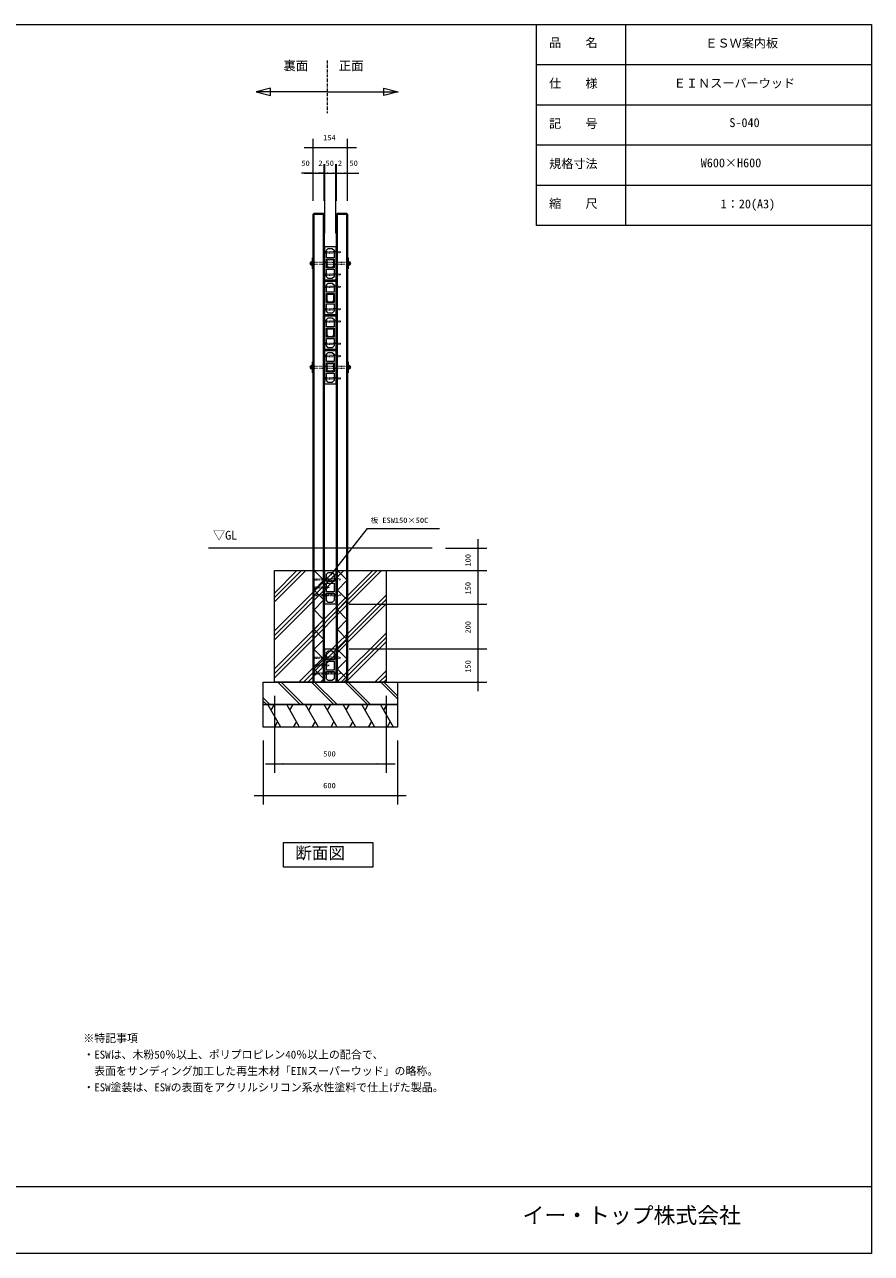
# Model space of a CAD drawing. Units: millimetres, scale not verified. Extents: x -3900 to 3900, y -2750 to 2750.
# Drawn here: x 111 to 3900, y -2750 to 2750 of the extents above; entities that cross this region are included whole.
import ezdxf
from ezdxf.enums import TextEntityAlignment as Align

# ---------------------------------------------------------------- set-up
doc = ezdxf.new("R2010")
doc.units = ezdxf.units.MM
doc.header["$LTSCALE"] = 20
doc.linetypes.add('USER5', pattern=[0.208282, 0.069427, -0.138855])
doc.linetypes.add('USER6', pattern=[1.041641, 0.625, -0.208282, 0.069427, -0.138931])
doc.layers.add('0-1_IMPORTED', color=30, linetype='Continuous', lineweight=18)
doc.styles.add('ＭＳ ゴシック', font='')
doc.styles.get('ＭＳ ゴシック').set_extended_font_data('MS Gothic')

msp = doc.modelspace()

# ---------------------------------------------------------------- linework, layer by layer
at = {"layer": '0-1_IMPORTED'}
for p, q in [((2400, 2750), (2400, 1850)), ((2800, 2750), (2800, 1850)), ((3900, 2570), (2400, 2570)), ((1465, 2449), (1147.5, 2449)), ((1465, 2449), (1782.5, 2449)), ((3900, 2390), (2400, 2390)), ((3900, 2210), (2400, 2210)), ((3900, 2030), (2400, 2030)), ((1402, 1901.13), (1452, 1901.13)), ((1407, -193.87), (1407, 1906.13)), ((1447, 1906.13), (1447, -193.87)), ((1506, 1901.13), (1556, 1901.13)), ((1511, -193.87), (1511, 1906.13)), ((1551, 1906.13), (1551, -193.87)), ((3900, 1850), (2400, 1850)), ((1452, 1756.13), (1452, 1141.13)), ((1394.7, 1688.28), (1394.7, 1673.98)), ((1395.41, 1681.13), (1398.99, 1681.13)), ((1562.59, 1681.13), (1559.01, 1681.13)), ((1563.3, 1688.28), (1563.3, 1673.98)), ((1394.7, 1223.28), (1394.7, 1208.98)), ((1395.41, 1216.13), (1398.99, 1216.13)), ((1562.59, 1216.13), (1559.01, 1216.13)), ((1563.3, 1223.28), (1563.3, 1208.98)), ((1934, 406.13), (934, 406.13)), ((1229, -3.76), (1538.89, 306.13)), ((1229, -173.47), (1708.6, 306.13)), ((1229, 16.04), (1519.09, 306.13)), ((1229, -153.67), (1688.8, 306.13)), ((1229, 35.83), (1499.29, 306.13)), ((1229, -133.87), (1669, 306.13)), ((1229, 165.94), (1369.19, 306.13)), ((1229, 185.74), (1349.39, 306.13)), ((1229, 205.54), (1329.59, 306.13)), ((1402, 303.2), (1404.93, 306.13)), ((1452, 261.62), (1407.5, 306.13)), ((1506, 303.2), (1508.93, 306.13)), ((1556, 261.62), (1511.5, 306.13)), ((1402, 214.81), (1452, 264.81)), ((1452, 173.24), (1402, 223.24)), ((1506, 214.81), (1556, 264.81)), ((1556, 173.24), (1506, 223.24)), ((1338.71, -193.87), (1729, 196.42)), ((1358.5, -193.87), (1729, 176.62)), ((1402, 126.42), (1452, 176.42)), ((1506, 126.42), (1556, 176.42)), ((1378.3, -193.87), (1729, 156.83)), ((1452, 84.85), (1402, 134.85)), ((1556, 84.85), (1506, 134.85)), ((1402, 38.03), (1452, 88.03)), ((1506, 38.03), (1556, 88.03)), ((1452, -3.54), (1402, 46.46)), ((1556, -3.54), (1506, 46.46)), ((1508.41, -193.87), (1729, 26.72)), ((1528.21, -193.87), (1729, 6.92)), ((1402, -50.36), (1452, -0.36)), ((1452, -91.93), (1402, -41.93)), ((1506, -50.36), (1556, -0.36)), ((1556, -91.93), (1506, -41.93)), ((1548.01, -193.87), (1729, -12.88)), ((1402, -138.74), (1452, -88.74)), ((1506, -138.74), (1556, -88.74)), ((1452, -180.32), (1402, -130.32)), ((1556, -180.32), (1506, -130.32)), ((1678.12, -193.87), (1729, -142.99)), ((1697.92, -193.87), (1729, -162.79)), ((1244.86, -193.87), (1344.86, -293.87)), ((1259, -193.87), (1359, -293.87)), ((1394.86, -193.87), (1494.86, -293.87)), ((1409, -193.87), (1509, -293.87)), ((1435.26, -193.87), (1452, -177.13)), ((1539.26, -193.87), (1556, -177.13)), ((1544.86, -193.87), (1644.86, -293.87)), ((1559, -193.87), (1659, -293.87)), ((1704.86, -193.87), (1779, -268.01)), ((1717.71, -193.87), (1729, -182.59)), ((1719, -193.87), (1779, -253.87)), ((1179, -263.87), (1209, -293.87)), ((1179, -278.01), (1194.86, -293.87)), ((1257.87, -393.87), (1200.13, -293.87)), ((1214.57, -318.87), (1229, -293.87)), ((1341.87, -393.87), (1284.13, -293.87)), ((1298.57, -318.87), (1313, -293.87)), ((1425.87, -393.87), (1368.13, -293.87)), ((1382.57, -318.87), (1397, -293.87)), ((1509.87, -393.87), (1452.13, -293.87)), ((1466.57, -318.87), (1481, -293.87)), ((1593.87, -393.87), (1536.13, -293.87)), ((1550.57, -318.87), (1565, -293.87)), ((1677.87, -393.87), (1620.13, -293.87)), ((1634.57, -318.87), (1649, -293.87)), ((1761.87, -393.87), (1704.13, -293.87)), ((1718.57, -318.87), (1733, -293.87)), ((1243.43, -368.87), (1229, -393.87)), ((1327.43, -368.87), (1313, -393.87)), ((1411.43, -368.87), (1397, -393.87)), ((1495.43, -368.87), (1481, -393.87)), ((1579.43, -368.87), (1565, -393.87)), ((1663.43, -368.87), (1649, -393.87)), ((1747.43, -368.87), (1733, -393.87)), ((-3900, -2450), (3900, -2450))]:
    msp.add_line(p, q, dxfattribs=at)
at = {"layer": '0-1_IMPORTED', "linetype": 'USER6'}
msp.add_line((1465, 2589), (1465, 2352.88), dxfattribs=at)
at = {"layer": '0-1_IMPORTED', "color": 1}
for p, q in [((1402, 1961.13), (1402, 2239)), ((1556, 1961.13), (1556, 2239)), ((1402, 2199), (1362, 2199)), ((1556, 2199), (1402, 2199)), ((1596, 2199), (1556, 2199)), ((1402, 1961.13), (1402, 2124.65)), ((1452, 1961.13), (1452, 2124.65)), ((1452, 1961.13), (1452, 2124.65)), ((1454, 1871.13), (1454, 2124.65)), ((1454, 1816.13), (1454, 2124.65)), ((1504, 1871.13), (1504, 2124.65)), ((1504, 1816.13), (1504, 2124.65)), ((1506, 1961.13), (1506, 2124.65)), ((1506, 1961.13), (1506, 2124.65)), ((1556, 1961.13), (1556, 2124.65)), ((1402, 2084.65), (1349.67, 2084.65)), ((1362, 2084.65), (1402, 2084.65)), ((1402, 2084.65), (1452, 2084.65)), ((1412, 2084.65), (1452, 2084.65)), ((1414, 2084.65), (1454, 2084.65)), ((1452, 2084.65), (1425.83, 2084.65)), ((1452, 2084.65), (1454, 2084.65)), ((1452, 2084.65), (1492, 2084.65)), ((1454, 2084.65), (1504, 2084.65)), ((1454, 2084.65), (1494, 2084.65)), ((1464, 2084.65), (1504, 2084.65)), ((1466, 2084.65), (1506, 2084.65)), ((1504, 2084.65), (1544, 2084.65)), ((1504, 2084.65), (1506, 2084.65)), ((1506, 2084.65), (1556, 2084.65)), ((1506, 2084.65), (1546, 2084.65)), ((1506, 2084.65), (1534.17, 2084.65)), ((1556, 2084.65), (1596, 2084.65)), ((1556, 2084.65), (1607.33, 2084.65)), ((1643.82, 494.75), (1480, 285.5)), ((1643.82, 494.75), (1968, 494.75)), ((2140, 406.13), (2140, 446.13)), ((1994, 406.13), (2180, 406.13)), ((2140, 306.13), (2140, 406.13)), ((2140, 306.13), (2140, 346.13)), ((1564, 306.13), (2180, 306.13)), ((1564, 306.13), (2180, 306.13)), ((2140, 156.13), (2140, 306.13)), ((2140, 266.13), (2140, 306.13)), ((2140, 156.13), (2140, 196.13)), ((1564, 156.13), (2180, 156.13)), ((1564, 156.13), (2180, 156.13)), ((2140, -43.87), (2140, 156.13)), ((2140, 116.13), (2140, 156.13)), ((1564, -43.87), (2180, -43.87)), ((1564, -43.87), (2180, -43.87)), ((2140, -43.87), (2140, -3.87)), ((2140, -193.87), (2140, -43.87)), ((2140, -83.87), (2140, -43.87)), ((1568.41, -193.87), (2180, -193.87)), ((2140, -233.87), (2140, -193.87)), ((1229, -253.87), (1229, -599)), ((1729, -253.87), (1729, -599)), ((1179, -453.87), (1179, -741)), ((1779, -453.87), (1779, -741)), ((1189, -559), (1229, -559)), ((1229, -559), (1729, -559)), ((1729, -559), (1769, -559)), ((1139, -701), (1179, -701)), ((1179, -701), (1779, -701)), ((1779, -701), (1819, -701))]:
    msp.add_line(p, q, dxfattribs=at)
at = {"layer": '0-1_IMPORTED'}
for points in [[(-3900, 2750), (3900, 2750), (3900, -2750), (-3900, -2750)], [(1147.5, 2449), (1211, 2431.99), (1211, 2466.01)], [(1782.5, 2449), (1719, 2431.99), (1719, 2466.01)], [(1407, 1906.13), (1447, 1906.13), (1452, 1901.13), (1452, -193.87), (1402, -193.87), (1402, 1901.13)], [(1511, 1906.13), (1551, 1906.13), (1556, 1901.13), (1556, -193.87), (1506, -193.87), (1506, 1901.13)], [(1399.7, 1706.13), (1402, 1706.13), (1402, 1656.13), (1399.7, 1656.13)], [(1454, 1606.13), (1454, 1756.13), (1504, 1756.13), (1504, 1606.13)], [(1462, 1706.63), (1462, 1739.63), (1470, 1747.63), (1488, 1747.63), (1496, 1739.63), (1496, 1706.63)], [(1556, 1706.13), (1558.3, 1706.13), (1558.3, 1656.13), (1556, 1656.13)], [(1394.7, 1690.13), (1399.7, 1690.13), (1399.7, 1672.13), (1394.7, 1672.13)], [(1462, 1660.63), (1462, 1700.63), (1496, 1700.63), (1496, 1660.63)], [(1470, 1613.63), (1462, 1621.63), (1462, 1654.63), (1496, 1654.63), (1496, 1621.63), (1488, 1613.63)], [(1471.35, 1663.08), (1464.55, 1669.88), (1464.55, 1697.93), (1493.45, 1697.93), (1493.45, 1669.88), (1486.65, 1663.08)], [(1558.3, 1690.13), (1563.3, 1690.13), (1563.3, 1672.13), (1558.3, 1672.13)], [(1454, 1451.13), (1454, 1601.13), (1504, 1601.13), (1504, 1451.13)], [(1462, 1551.63), (1462, 1584.63), (1470, 1592.63), (1488, 1592.63), (1496, 1584.63), (1496, 1551.63)], [(1462, 1505.63), (1462, 1545.63), (1496, 1545.63), (1496, 1505.63)], [(1471.35, 1508.08), (1464.55, 1514.88), (1464.55, 1542.93), (1493.45, 1542.93), (1493.45, 1514.88), (1486.65, 1508.08)], [(1470, 1458.63), (1462, 1466.63), (1462, 1499.63), (1496, 1499.63), (1496, 1466.63), (1488, 1458.63)], [(1454, 1296.13), (1454, 1446.13), (1504, 1446.13), (1504, 1296.13)], [(1462, 1396.63), (1462, 1429.63), (1470, 1437.63), (1488, 1437.63), (1496, 1429.63), (1496, 1396.63)], [(1462, 1350.63), (1462, 1390.63), (1496, 1390.63), (1496, 1350.63)], [(1471.35, 1353.08), (1464.55, 1359.88), (1464.55, 1387.93), (1493.45, 1387.93), (1493.45, 1359.88), (1486.65, 1353.08)], [(1470, 1303.63), (1462, 1311.63), (1462, 1344.63), (1496, 1344.63), (1496, 1311.63), (1488, 1303.63)], [(1454, 1141.13), (1454, 1291.13), (1504, 1291.13), (1504, 1141.13)], [(1462, 1241.63), (1462, 1274.63), (1470, 1282.63), (1488, 1282.63), (1496, 1274.63), (1496, 1241.63)], [(1394.7, 1225.13), (1399.7, 1225.13), (1399.7, 1207.13), (1394.7, 1207.13)], [(1399.7, 1241.13), (1402, 1241.13), (1402, 1191.13), (1399.7, 1191.13)], [(1462, 1195.63), (1462, 1235.63), (1496, 1235.63), (1496, 1195.63)], [(1471.35, 1198.08), (1464.55, 1204.88), (1464.55, 1232.93), (1493.45, 1232.93), (1493.45, 1204.88), (1486.65, 1198.08)], [(1556, 1241.13), (1558.3, 1241.13), (1558.3, 1191.13), (1556, 1191.13)], [(1558.3, 1225.13), (1563.3, 1225.13), (1563.3, 1207.13), (1558.3, 1207.13)], [(1470, 1148.63), (1462, 1156.63), (1462, 1189.63), (1496, 1189.63), (1496, 1156.63), (1488, 1148.63)], [(1229, 306.13), (1729, 306.13), (1729, -193.87), (1229, -193.87)], [(1402, 306.13), (1452, 306.13), (1452, -193.87), (1402, -193.87)], [(1454, 156.13), (1454, 306.13), (1504, 306.13), (1504, 156.13)], [(1462, 256.63), (1462, 289.63), (1470, 297.63), (1488, 297.63), (1496, 289.63), (1496, 256.63)], [(1462, 210.63), (1462, 250.63), (1496, 250.63), (1496, 210.63)], [(1470, 163.63), (1462, 171.63), (1462, 204.63), (1496, 204.63), (1496, 171.63), (1488, 163.63)], [(1454, -193.87), (1454, -43.87), (1504, -43.87), (1504, -193.87)], [(1462, -93.37), (1462, -60.37), (1470, -52.37), (1488, -52.37), (1496, -60.37), (1496, -93.37)], [(1462, -93.37), (1462, -60.37), (1470, -52.37), (1488, -52.37), (1496, -60.37), (1496, -93.37)], [(1462, -139.37), (1462, -99.37), (1496, -99.37), (1496, -139.37)], [(1462, -139.37), (1462, -99.37), (1496, -99.37), (1496, -139.37)], [(1470, -186.37), (1462, -178.37), (1462, -145.37), (1496, -145.37), (1496, -178.37), (1488, -186.37)], [(1470, -186.37), (1462, -178.37), (1462, -145.37), (1496, -145.37), (1496, -178.37), (1488, -186.37)], [(1179, -193.87), (1779, -193.87), (1779, -293.87), (1179, -293.87)], [(1179, -293.87), (1779, -293.87), (1779, -393.87), (1179, -393.87)], [(1269, -910.71), (1669, -910.71), (1669, -1020.71), (1269, -1020.71)]]:
    msp.add_lwpolyline(points, close=True, dxfattribs=at)
at = {"layer": '0-1_IMPORTED', "linetype": 'USER5'}
for points in [[(1456.7, 1733.63), (1454, 1736.33), (1454, 1725.93), (1456.7, 1728.63)], [(1456.7, 1733.28), (1456.7, 1728.98), (1514.7, 1728.98), (1526.7, 1731.13), (1514.7, 1733.28)], [(1402, 1686.13), (1556, 1686.13), (1556, 1676.13), (1402, 1676.13)], [(1456.7, 1633.63), (1454, 1636.33), (1454, 1625.93), (1456.7, 1628.63)], [(1456.7, 1633.28), (1456.7, 1628.98), (1514.7, 1628.98), (1526.7, 1631.13), (1514.7, 1633.28)], [(1456.7, 1578.63), (1454, 1581.33), (1454, 1570.93), (1456.7, 1573.63)], [(1456.7, 1578.28), (1456.7, 1573.98), (1514.7, 1573.98), (1526.7, 1576.13), (1514.7, 1578.28)], [(1456.7, 1478.63), (1454, 1481.33), (1454, 1470.93), (1456.7, 1473.63)], [(1456.7, 1478.28), (1456.7, 1473.98), (1514.7, 1473.98), (1526.7, 1476.13), (1514.7, 1478.28)], [(1456.7, 1423.63), (1454, 1426.33), (1454, 1415.93), (1456.7, 1418.63)], [(1456.7, 1423.28), (1456.7, 1418.98), (1514.7, 1418.98), (1526.7, 1421.13), (1514.7, 1423.28)], [(1456.7, 1323.63), (1454, 1326.33), (1454, 1315.93), (1456.7, 1318.63)], [(1456.7, 1323.28), (1456.7, 1318.98), (1514.7, 1318.98), (1526.7, 1321.13), (1514.7, 1323.28)], [(1456.7, 1268.63), (1454, 1271.33), (1454, 1260.93), (1456.7, 1263.63)], [(1456.7, 1268.28), (1456.7, 1263.98), (1514.7, 1263.98), (1526.7, 1266.13), (1514.7, 1268.28)], [(1402, 1221.13), (1556, 1221.13), (1556, 1211.13), (1402, 1211.13)], [(1456.7, 1168.63), (1454, 1171.33), (1454, 1160.93), (1456.7, 1163.63)], [(1456.7, 1168.28), (1456.7, 1163.98), (1514.7, 1163.98), (1526.7, 1166.13), (1514.7, 1168.28)], [(1407.3, 263.13), (1404, 259.83), (1404, 272.43), (1407.3, 269.13)], [(1407.3, 228.13), (1404, 224.83), (1404, 237.43), (1407.3, 234.13)], [(1465, 269.13), (1474, 266.13), (1465, 263.13), (1407.3, 263.13), (1407.3, 269.13)], [(1465, 234.13), (1474, 231.13), (1465, 228.13), (1407.3, 228.13), (1407.3, 234.13)], [(1457.3, 269.13), (1454, 272.43), (1454, 259.83), (1457.3, 263.13)], [(1515, 263.13), (1524, 266.13), (1515, 269.13), (1457.3, 269.13), (1457.3, 263.13)], [(1407.3, 193.13), (1404, 189.83), (1404, 202.43), (1407.3, 199.13)], [(1465, 199.13), (1474, 196.13), (1465, 193.13), (1407.3, 193.13), (1407.3, 199.13)], [(1457.3, 193.13), (1454, 189.83), (1454, 202.43), (1457.3, 199.13)], [(1515, 199.13), (1524, 196.13), (1515, 193.13), (1457.3, 193.13), (1457.3, 199.13)], [(1407.3, -86.87), (1404, -90.17), (1404, -77.57), (1407.3, -80.87)], [(1465, -80.87), (1474, -83.87), (1465, -86.87), (1407.3, -86.87), (1407.3, -80.87)], [(1457.3, -80.87), (1454, -77.57), (1454, -90.17), (1457.3, -86.87)], [(1515, -86.87), (1524, -83.87), (1515, -80.87), (1457.3, -80.87), (1457.3, -86.87)], [(1407.3, -121.87), (1404, -125.17), (1404, -112.57), (1407.3, -115.87)], [(1407.3, -156.87), (1404, -160.17), (1404, -147.57), (1407.3, -150.87)], [(1465, -115.87), (1474, -118.87), (1465, -121.87), (1407.3, -121.87), (1407.3, -115.87)], [(1465, -150.87), (1474, -153.87), (1465, -156.87), (1407.3, -156.87), (1407.3, -150.87)], [(1457.3, -156.87), (1454, -160.17), (1454, -147.57), (1457.3, -150.87)], [(1515, -150.87), (1524, -153.87), (1515, -156.87), (1457.3, -156.87), (1457.3, -150.87)]]:
    msp.add_lwpolyline(points, close=True, dxfattribs=at)
at = {"layer": '0-1_IMPORTED'}
for centre, start, end in [((1394.7, 1681.13), 90, 180), ((1394.7, 1681.13), 180, 270), ((1563.3, 1681.13), 0, 90), ((1563.3, 1681.13), 270, 360), ((1394.7, 1216.13), 90, 180), ((1394.7, 1216.13), 180, 270), ((1563.3, 1216.13), 0, 90), ((1563.3, 1216.13), 270, 360)]:
    msp.add_arc(centre, 7.15, start, end, dxfattribs=at)
at = {"layer": '0-1_IMPORTED', "color": 1}
for points in [[(1402, 2199), (1442, 2202.5), (1442, 2195.5)], [(1556, 2199), (1516, 2195.5), (1516, 2202.5)], [(1402, 2084.65), (1442, 2088.15), (1442, 2081.15)], [(1452, 2084.65), (1412, 2081.15), (1412, 2088.15)], [(1454, 2084.65), (1414, 2081.15), (1414, 2088.15)], [(1452, 2084.65), (1492, 2088.15), (1492, 2081.15)], [(1454, 2084.65), (1494, 2088.15), (1494, 2081.15)], [(1504, 2084.65), (1464, 2081.15), (1464, 2088.15)], [(1506, 2084.65), (1466, 2081.15), (1466, 2088.15)], [(1504, 2084.65), (1544, 2088.15), (1544, 2081.15)], [(1506, 2084.65), (1546, 2088.15), (1546, 2081.15)], [(1556, 2084.65), (1516, 2081.15), (1516, 2088.15)], [(2140, 406.13), (2143.5, 366.13), (2136.5, 366.13)], [(2140, 306.13), (2136.5, 346.13), (2143.5, 346.13)], [(2140, 306.13), (2143.5, 266.13), (2136.5, 266.13)], [(2140, 156.13), (2136.5, 196.13), (2143.5, 196.13)], [(2140, 156.13), (2143.5, 116.13), (2136.5, 116.13)], [(2140, -43.87), (2136.5, -3.87), (2143.5, -3.87)], [(2140, -43.87), (2143.5, -83.87), (2136.5, -83.87)], [(2140, -193.87), (2136.5, -153.87), (2143.5, -153.87)], [(1229, -559), (1269, -555.5), (1269, -562.5)], [(1729, -559), (1689, -562.5), (1689, -555.5)], [(1179, -701), (1219, -697.5), (1219, -704.5)], [(1779, -701), (1739, -704.5), (1739, -697.5)]]:
    msp.add_solid(points, dxfattribs=at)

# ---------------------------------------------------------------- texts
at = {"layer": '0-1_IMPORTED', "color": 7, "style": 'ＭＳ ゴシック'}
for s, height, p in [('品\u3000\u3000名', 39.81, (2457.74, 2637.38)), ('ＥＳＷ案内板', 39.81, (3156.83, 2635.44)), ('裏面', 40.7, (1268.93, 2533.28)), ('正面', 40.7, (1516.8, 2533.28)), ('仕\u3000\u3000様', 39.81, (2457.74, 2455.44)), ('ＥＩＮスーパーウッド', 39.81, (3015.72, 2456.04)), ('記\u3000\u3000号', 39.81, (2457.74, 2275.44)), ('S-040', 39.81, (3264.43, 2279.32)), ('154', 23.88, (1447.25, 2224.93)), ('規格寸法', 39.81, (2457.74, 2095.44)), ('W600×H600', 39.81, (3136.37, 2099.32)), ('50', 23.88, (1349.67, 2110.57)), ('2', 23.88, (1425.83, 2110.57)), ('50', 23.88, (1457.83, 2110.57)), ('2', 23.88, (1513, 2110.57)), ('50', 23.88, (1565, 2110.57)), ('縮\u3000\u3000尺', 39.81, (2457.74, 1917.38)), ('1：20(A3)', 39.81, (3225.42, 1915.44)), ('板 ESW150×50C', 23.88, (1659.69, 512.08)), ('▽GL', 39.81, (954, 432.54)), ('500', 23.88, (1447.25, -533.07)), ('600', 23.88, (1447.25, -675.07)), ('断面図', 54.26, (1322.39, -1001.44)), ('※特記事項', 35.82, (374, -1815.61)), ('・ESWは、木粉50％以上、ポリプロピレン40％以上の配合で、', 35.82, (374, -1888.91)), ('  表面をサンディング加工した再生木材「EINスーパーウッド」の略称。', 35.82, (374, -1962.21)), ('・ESW塗装は、ESWの表面をアクリルシリコン系水性塗料で仕上げた製品。', 35.82, (374, -2035.5)), ('イー・トップ株式会社', 71.65, (2338.73, -2636.38))]:
    msp.add_text(s, height=height, dxfattribs=at).set_placement(p, align=Align.BOTTOM_LEFT)
for s, p in [('100', (2114.07, 324.38)), ('150', (2114.07, 199.38)), ('200', (2114.07, 24.38)), ('150', (2114.07, -150.62))]:
    msp.add_text(s, height=23.88, rotation=90, dxfattribs=at).set_placement(p, align=Align.BOTTOM_LEFT)

doc.saveas('drawing.dxf')
